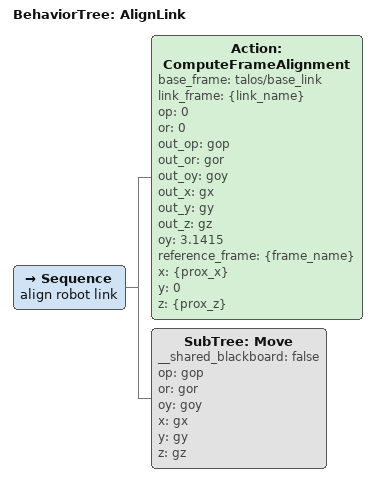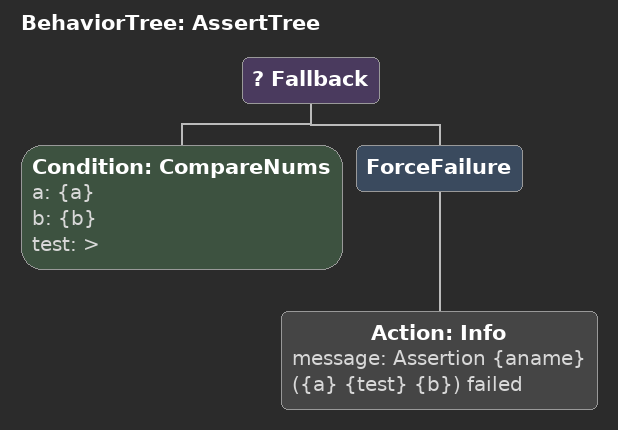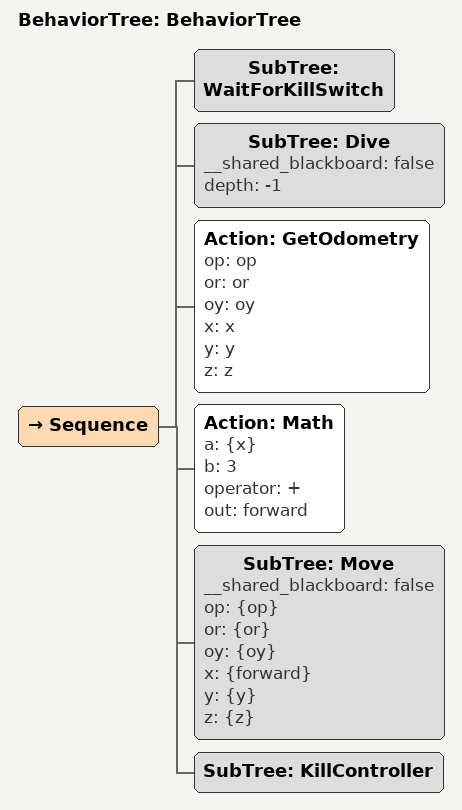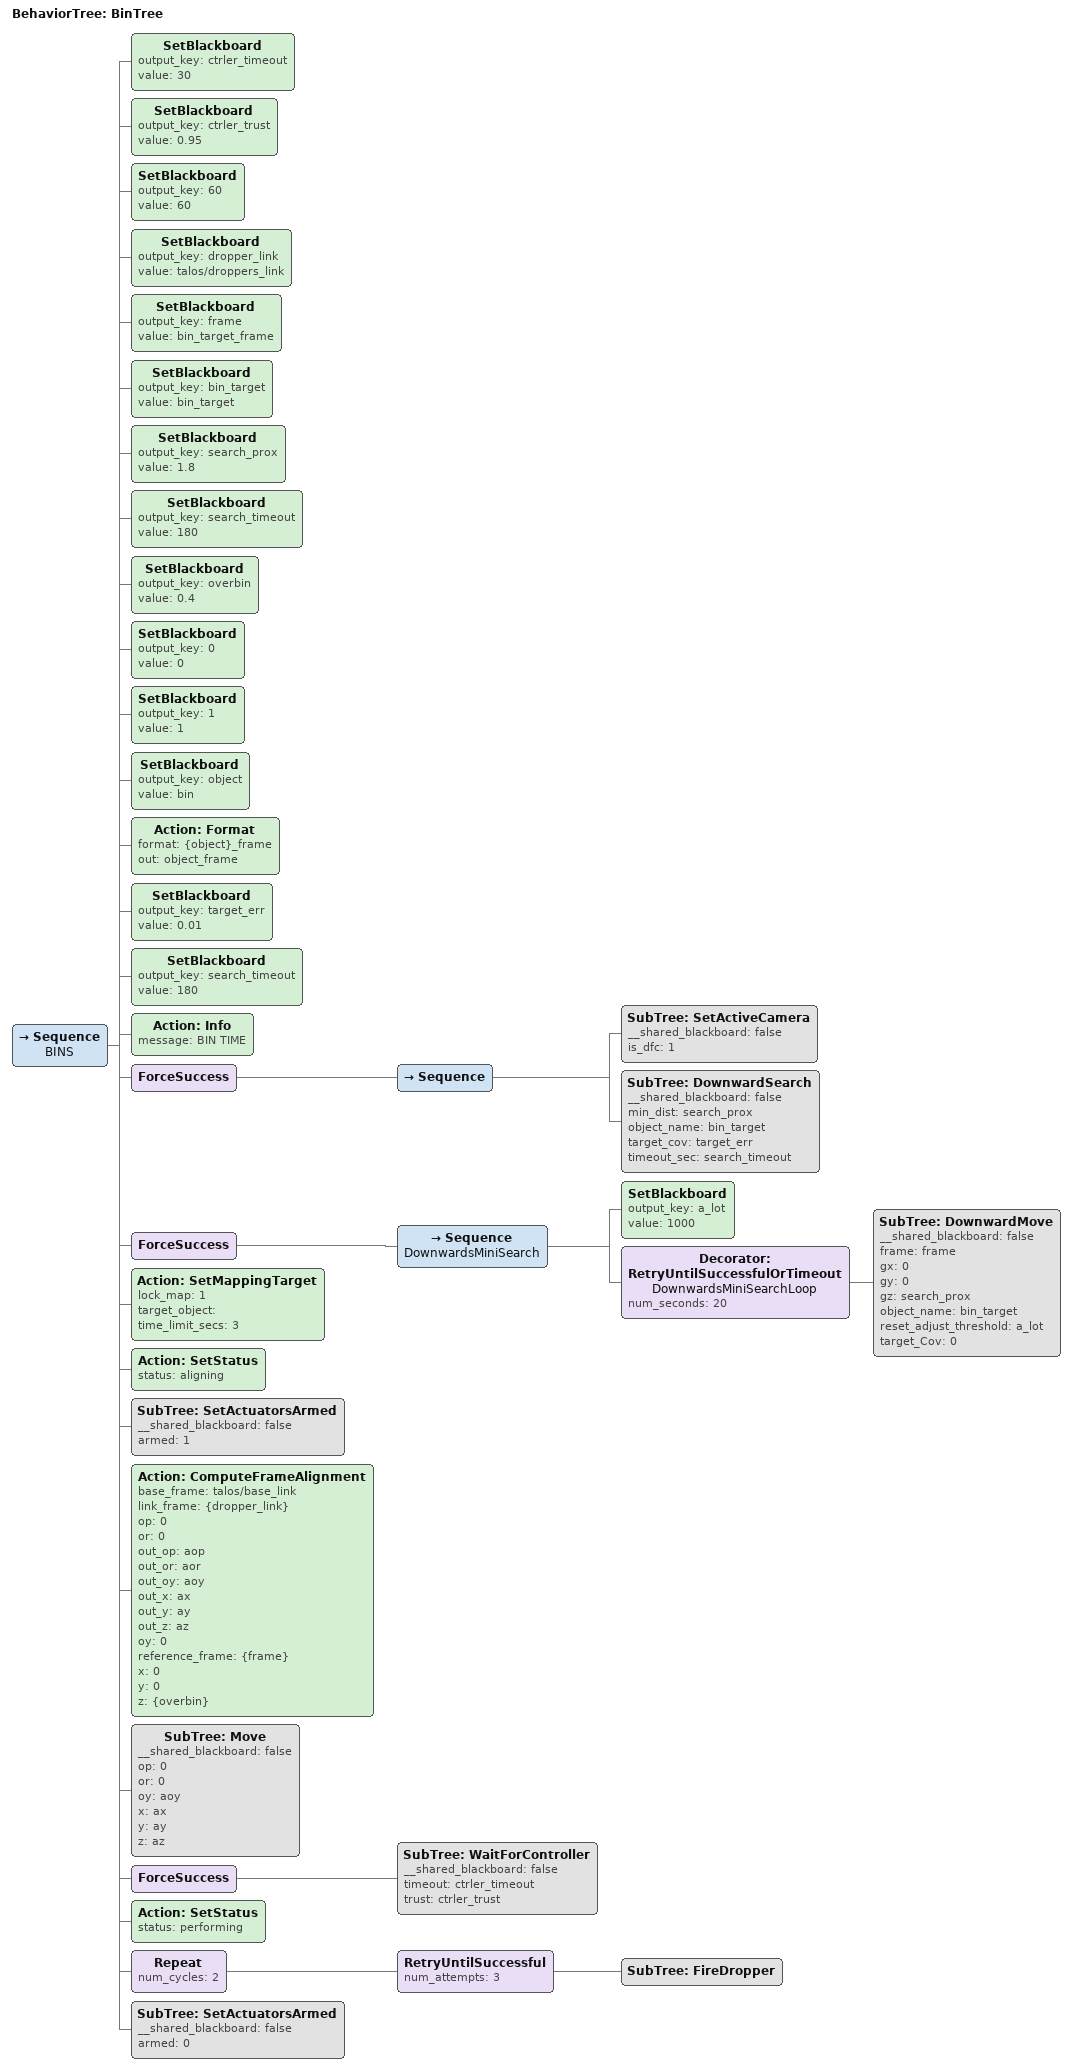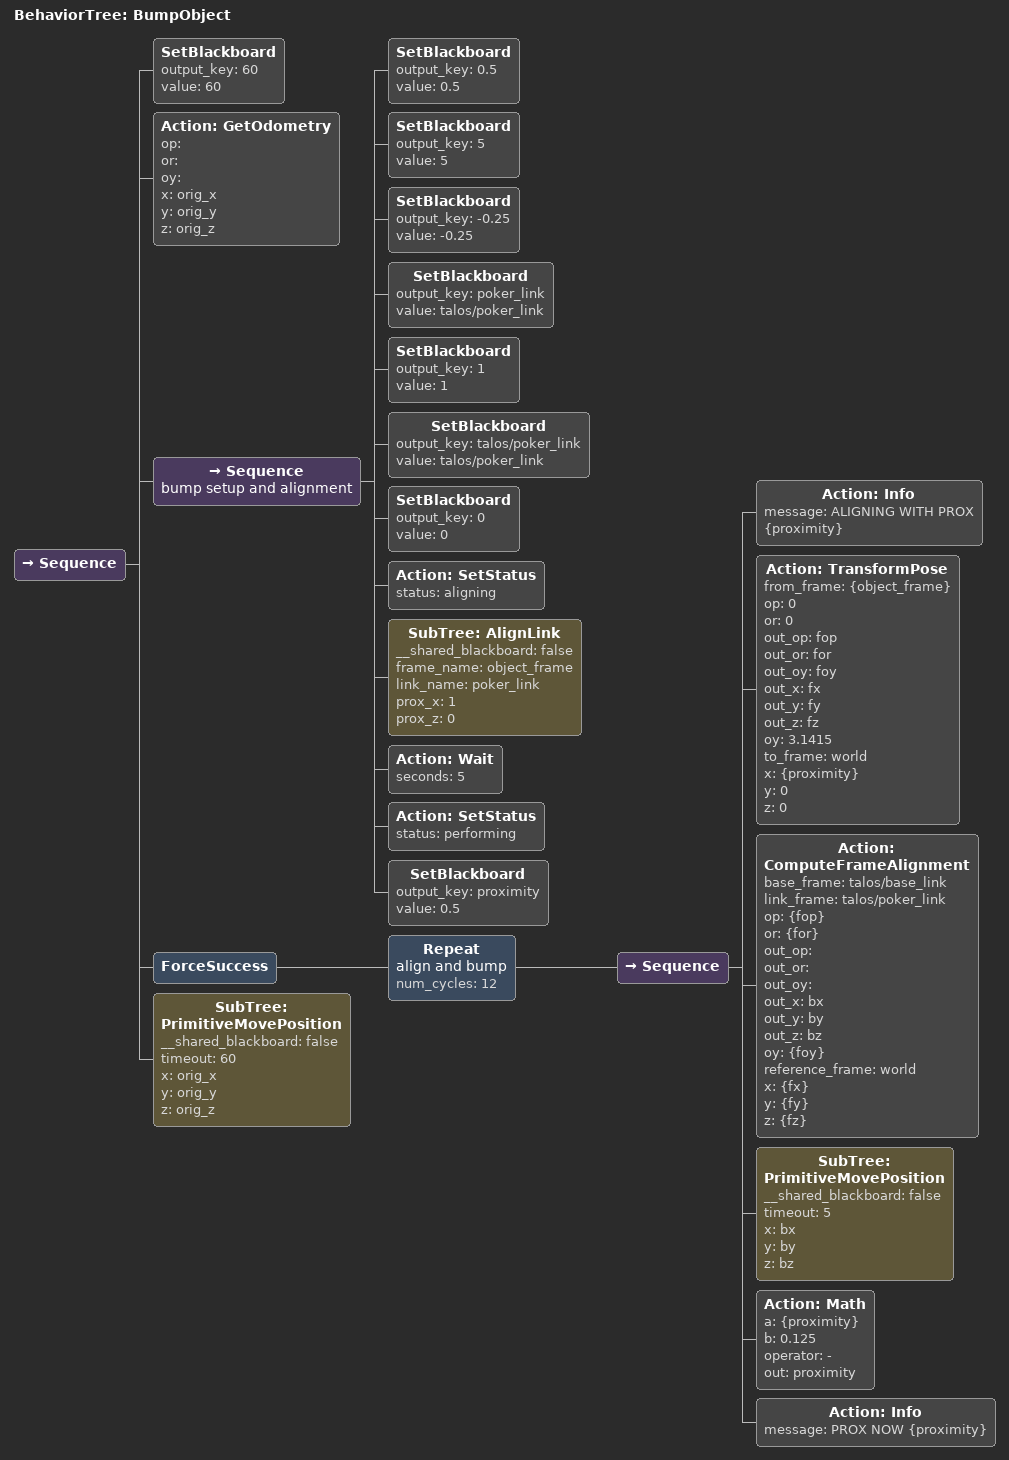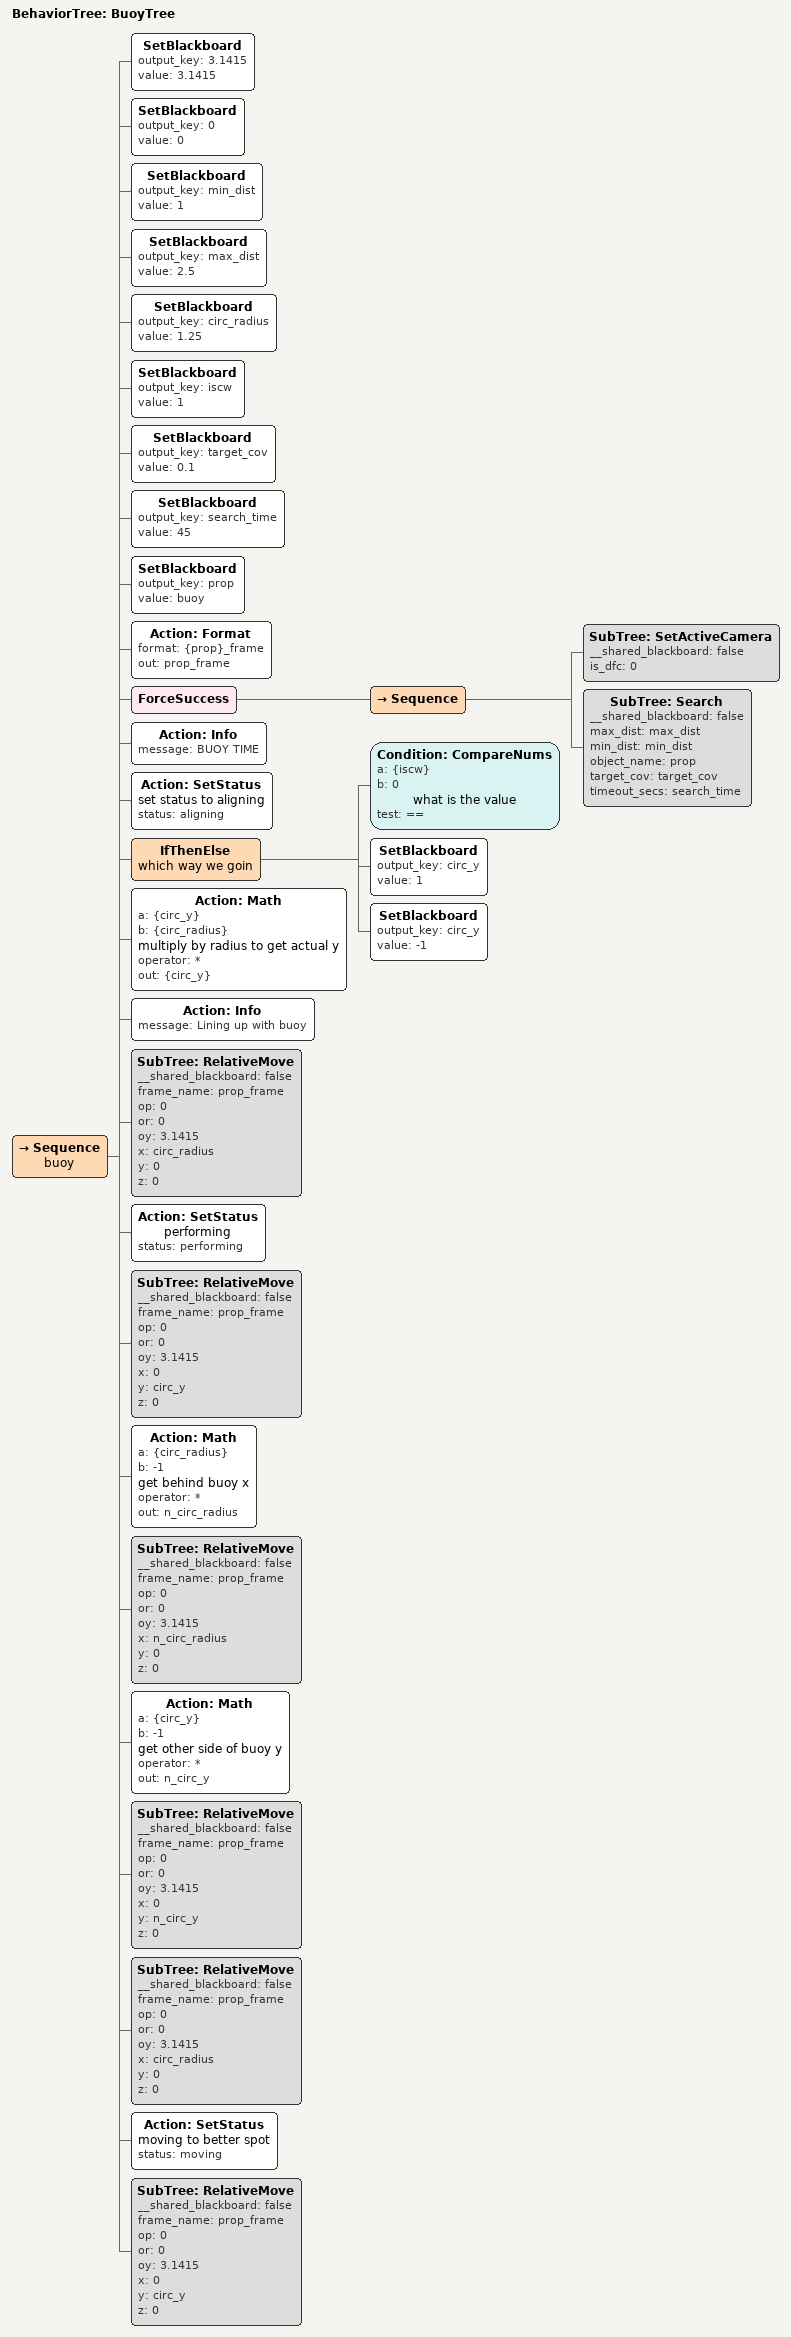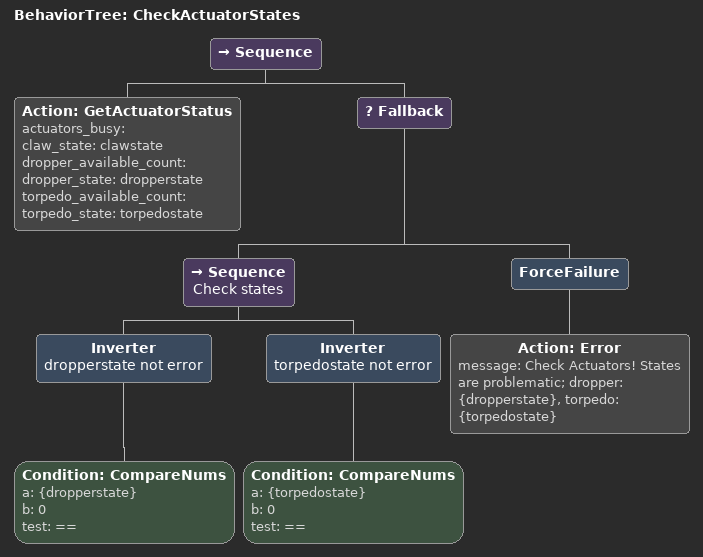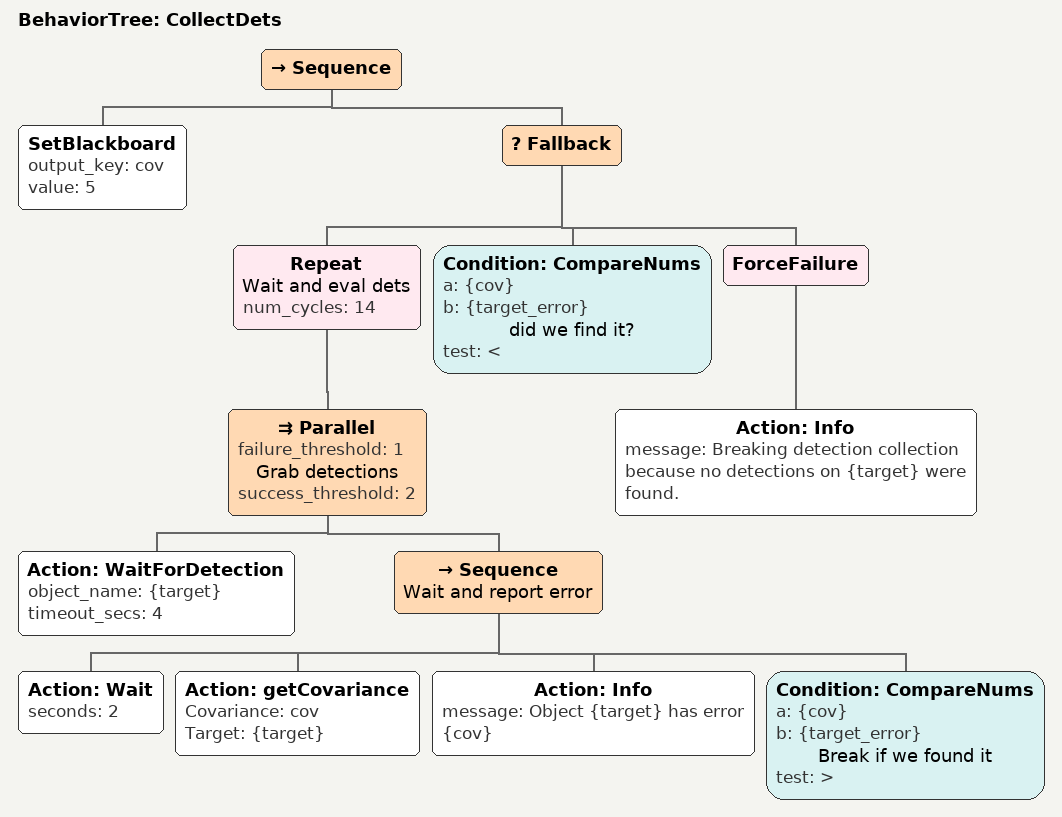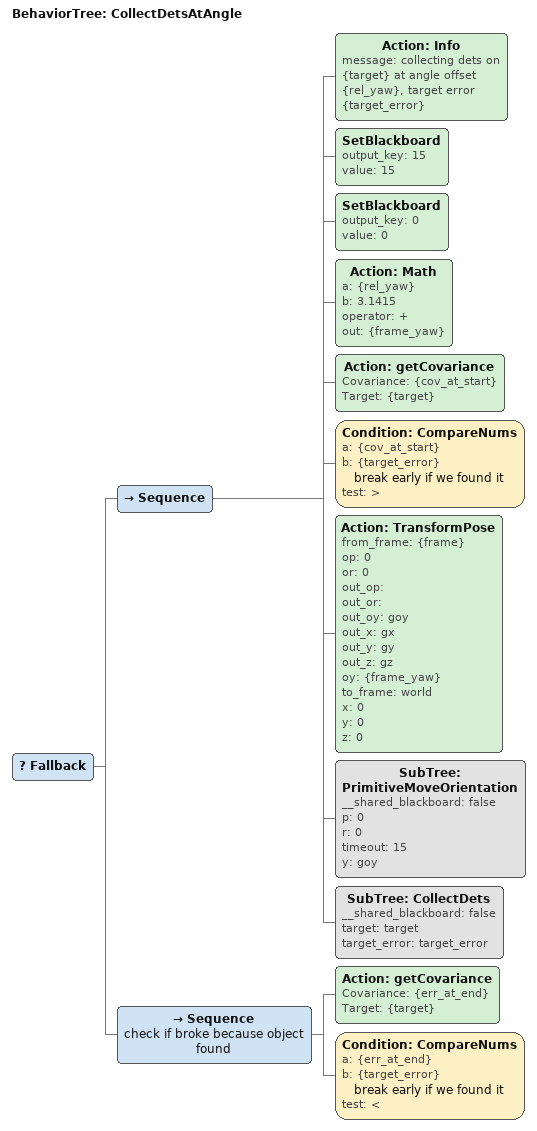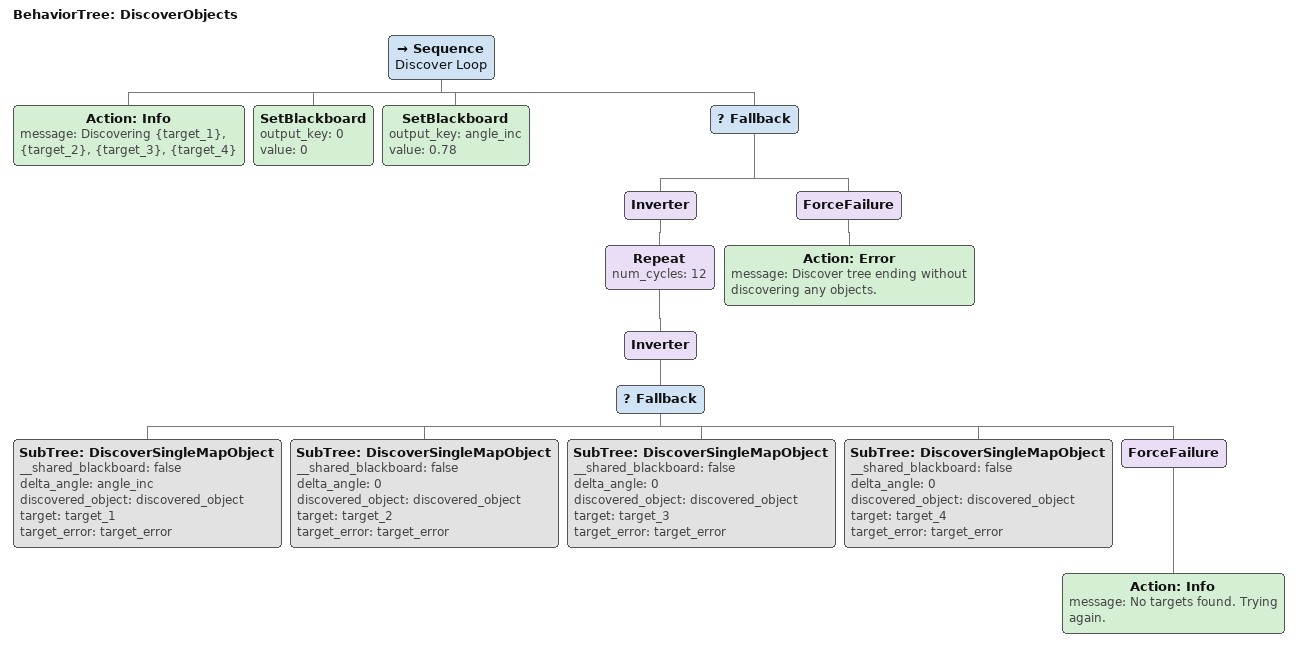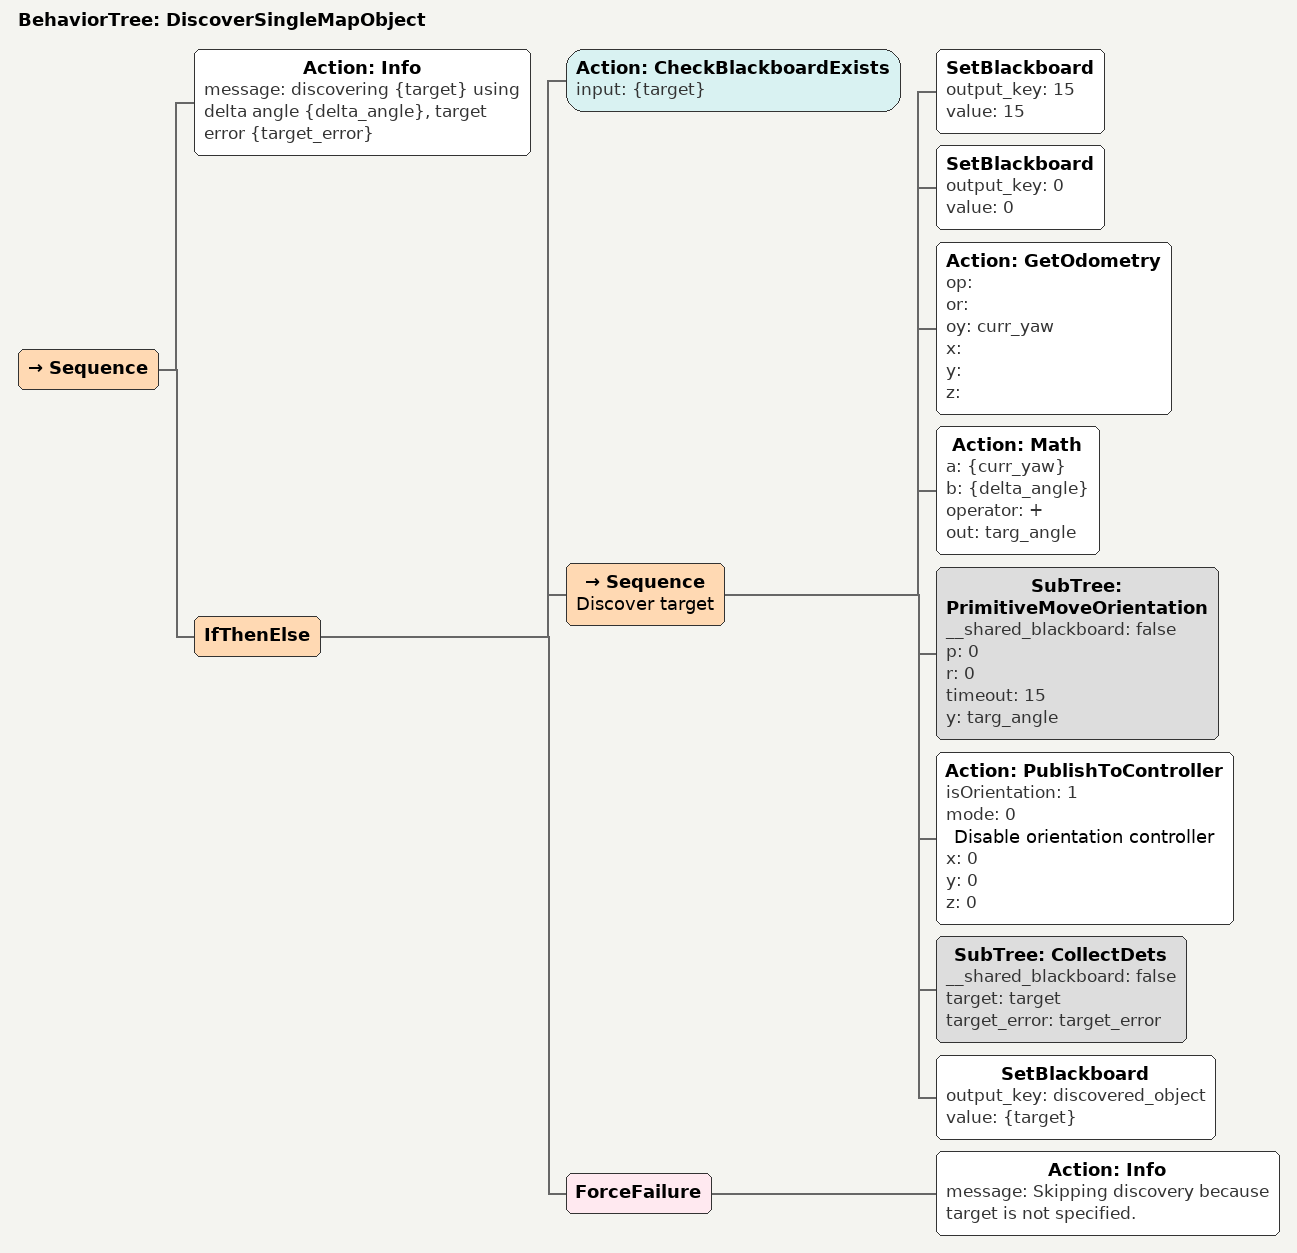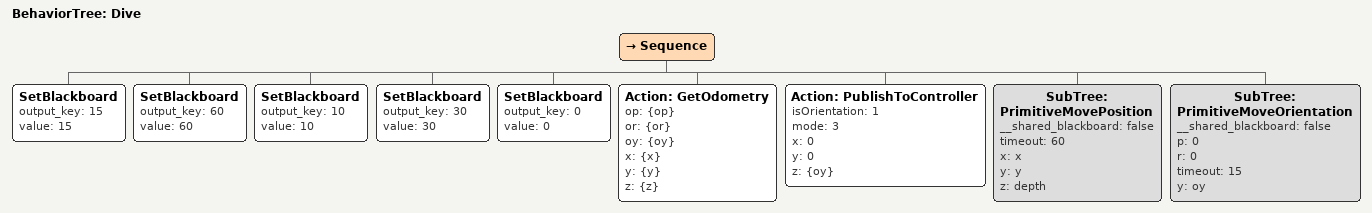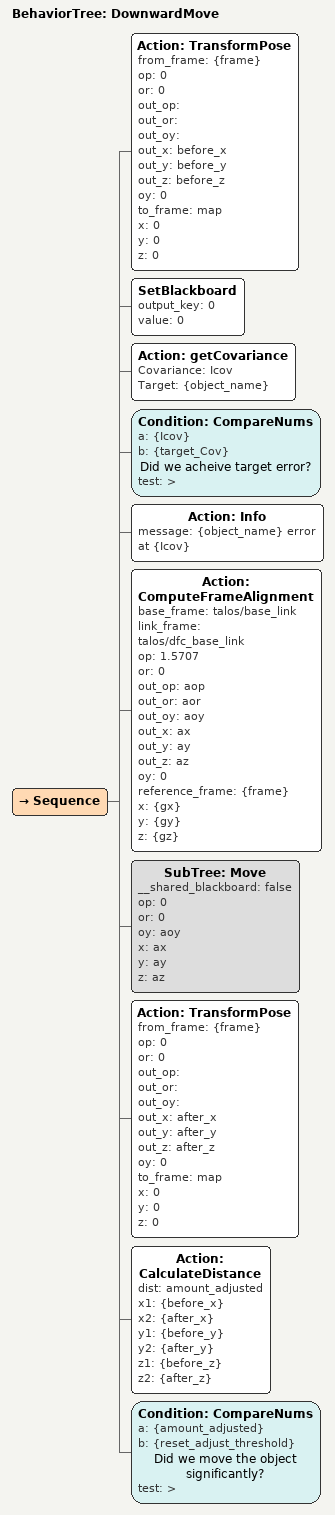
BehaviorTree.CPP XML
<BehaviorTree ID="AlignLink">
    <Sequence name="align robot link">
        <Action ID="ComputeFrameAlignment" base_frame="talos/base_link" link_frame="{link_name}" op="0" or="0" out_op="gop" out_or="gor" out_oy="goy" out_x="gx" out_y="gy" out_z="gz" oy="3.1415" reference_frame="{frame_name}" x="{prox_x}" y="0" z="{prox_z}"/>
        <SubTree ID="Move" __shared_blackboard="false" op="gop" or="gor" oy="goy" x="gx" y="gy" z="gz"/>
    </Sequence>
</BehaviorTree>

<BehaviorTree ID="AssertTree">
    <Fallback>
        <Condition ID="CompareNums" a="{a}" b="{b}" test=">"/>
        <ForceFailure>
            <Action ID="Info" message="Assertion {aname} ({a} {test} {b}) failed"/>
        </ForceFailure>
    </Fallback>
</BehaviorTree>

<BehaviorTree ID="BehaviorTree">
    <Sequence>
        <SubTree ID="WaitForKillSwitch"/>
        <SubTree ID="Dive" __shared_blackboard="false" depth="-1"/>
        <Action ID="GetOdometry" op="op" or="or" oy="oy" x="x" y="y" z="z"/>
        <Action ID="Math" a="{x}" b="3" operator="+" out="forward"/>
        <SubTree ID="Move" __shared_blackboard="false" op="{op}" or="{or}" oy="{oy}" x="{forward}" y="{y}" z="{z}"/>
        <SubTree ID="KillController"/>
    </Sequence>
</BehaviorTree>

<BehaviorTree ID="BinTree">
    <Sequence name="BINS">
        <SetBlackboard output_key="ctrler_timeout" value="30"/>
        <SetBlackboard output_key="ctrler_trust" value="0.95"/>
        <SetBlackboard output_key="60" value="60"/>
        <SetBlackboard output_key="dropper_link" value="talos/droppers_link"/>
        <SetBlackboard output_key="frame" value="bin_target_frame"/>
        <SetBlackboard output_key="bin_target" value="bin_target"/>
        <SetBlackboard output_key="search_prox" value="1.8"/>
        <SetBlackboard output_key="search_timeout" value="180"/>
        <SetBlackboard output_key="overbin" value="0.4"/>
        <SetBlackboard output_key="0" value="0"/>
        <SetBlackboard output_key="1" value="1"/>
        <SetBlackboard output_key="object" value="bin"/>
        <Action ID="Format" format="{object}_frame" out="object_frame"/>
        <SetBlackboard output_key="target_err" value="0.01"/>
        <SetBlackboard output_key="search_timeout" value="180"/>
        <Action ID="Info" message="BIN TIME"/>
        <ForceSuccess>
            <Sequence>
                <SubTree ID="SetActiveCamera" __shared_blackboard="false" is_dfc="1"/>
                <SubTree ID="DownwardSearch" __shared_blackboard="false" min_dist="search_prox" object_name="bin_target" target_cov="target_err" timeout_sec="search_timeout"/>
            </Sequence>
        </ForceSuccess>
        <ForceSuccess>
            <Sequence name="DownwardsMiniSearch">
                <SetBlackboard output_key="a_lot" value="1000"/>
                <Decorator ID="RetryUntilSuccessfulOrTimeout" name="DownwardsMiniSearchLoop" num_seconds="20">
                    <SubTree ID="DownwardMove" __shared_blackboard="false" frame="frame" gx="0" gy="0" gz="search_prox" object_name="bin_target" reset_adjust_threshold="a_lot" target_Cov="0"/>
                </Decorator>
            </Sequence>
        </ForceSuccess>
        <Action ID="SetMappingTarget" lock_map="1" target_object="" time_limit_secs="3"/>
        <Action ID="SetStatus" status="aligning"/>
        <SubTree ID="SetActuatorsArmed" __shared_blackboard="false" armed="1"/>
        <Action ID="ComputeFrameAlignment" base_frame="talos/base_link" link_frame="{dropper_link}" op="0" or="0" out_op="aop" out_or="aor" out_oy="aoy" out_x="ax" out_y="ay" out_z="az" oy="0" reference_frame="{frame}" x="0" y="0" z="{overbin}"/>
        <SubTree ID="Move" __shared_blackboard="false" op="0" or="0" oy="aoy" x="ax" y="ay" z="az"/>
        <ForceSuccess>
            <SubTree ID="WaitForController" __shared_blackboard="false" timeout="ctrler_timeout" trust="ctrler_trust"/>
        </ForceSuccess>
        <Action ID="SetStatus" status="performing"/>
        <Repeat num_cycles="2">
            <RetryUntilSuccessful num_attempts="3">
                <SubTree ID="FireDropper"/>
            </RetryUntilSuccessful>
        </Repeat>
        <SubTree ID="SetActuatorsArmed" __shared_blackboard="false" armed="0"/>
    </Sequence>
</BehaviorTree>

<BehaviorTree ID="BumpObject">
    <Sequence>
        <SetBlackboard output_key="60" value="60"/>
        <Action ID="GetOdometry" op="" or="" oy="" x="orig_x" y="orig_y" z="orig_z"/>
        <Sequence name="bump setup and alignment">
            <SetBlackboard output_key="0.5" value="0.5"/>
            <SetBlackboard output_key="5" value="5"/>
            <SetBlackboard output_key="-0.25" value="-0.25"/>
            <SetBlackboard output_key="poker_link" value="talos/poker_link"/>
            <SetBlackboard output_key="1" value="1"/>
            <SetBlackboard output_key="talos/poker_link" value="talos/poker_link"/>
            <SetBlackboard output_key="0" value="0"/>
            <Action ID="SetStatus" status="aligning"/>
            <SubTree ID="AlignLink" __shared_blackboard="false" frame_name="object_frame" link_name="poker_link" prox_x="1" prox_z="0"/>
            <Action ID="Wait" seconds="5"/>
            <Action ID="SetStatus" status="performing"/>
            <SetBlackboard output_key="proximity" value="0.5"/>
        </Sequence>
        <ForceSuccess>
            <Repeat name="align and bump" num_cycles="12">
                <Sequence>
                    <Action ID="Info" message="ALIGNING WITH PROX {proximity}"/>
                    <Action ID="TransformPose" from_frame="{object_frame}" op="0" or="0" out_op="fop" out_or="for" out_oy="foy" out_x="fx" out_y="fy" out_z="fz" oy="3.1415" to_frame="world" x="{proximity}" y="0" z="0"/>
                    <Action ID="ComputeFrameAlignment" base_frame="talos/base_link" link_frame="talos/poker_link" op="{fop}" or="{for}" out_op="" out_or="" out_oy="" out_x="bx" out_y="by" out_z="bz" oy="{foy}" reference_frame="world" x="{fx}" y="{fy}" z="{fz}"/>
                    <SubTree ID="PrimitiveMovePosition" __shared_blackboard="false" timeout="5" x="bx" y="by" z="bz"/>
                    <Action ID="Math" a="{proximity}" b="0.125" operator="-" out="proximity"/>
                    <Action ID="Info" message="PROX NOW {proximity}"/>
                </Sequence>
            </Repeat>
        </ForceSuccess>
        <SubTree ID="PrimitiveMovePosition" __shared_blackboard="false" timeout="60" x="orig_x" y="orig_y" z="orig_z"/>
    </Sequence>
</BehaviorTree>

<BehaviorTree ID="BuoyTree">
    <Sequence name="buoy">
        <SetBlackboard output_key="3.1415" value="3.1415"/>
        <SetBlackboard output_key="0" value="0"/>
        <SetBlackboard output_key="min_dist" value="1"/>
        <SetBlackboard output_key="max_dist" value="2.5"/>
        <SetBlackboard output_key="circ_radius" value="1.25"/>
        <SetBlackboard output_key="iscw" value="1"/>
        <SetBlackboard output_key="target_cov" value="0.1"/>
        <SetBlackboard output_key="search_time" value="45"/>
        <SetBlackboard output_key="prop" value="buoy"/>
        <Action ID="Format" format="{prop}_frame" out="prop_frame"/>
        <ForceSuccess>
            <Sequence>
                <SubTree ID="SetActiveCamera" __shared_blackboard="false" is_dfc="0"/>
                <SubTree ID="Search" __shared_blackboard="false" max_dist="max_dist" min_dist="min_dist" object_name="prop" target_cov="target_cov" timeout_secs="search_time"/>
            </Sequence>
        </ForceSuccess>
        <Action ID="Info" message="BUOY TIME"/>
        <Action ID="SetStatus" name="set status to aligning" status="aligning"/>
        <IfThenElse name="which way we goin">
            <Condition ID="CompareNums" a="{iscw}" b="0" name="what is the value" test="=="/>
            <SetBlackboard output_key="circ_y" value="1"/>
            <SetBlackboard output_key="circ_y" value="-1"/>
        </IfThenElse>
        <Action ID="Math" a="{circ_y}" b="{circ_radius}" name="multiply by radius to get actual y" operator="*" out="{circ_y}"/>
        <Action ID="Info" message="Lining up with buoy"/>
        <SubTree ID="RelativeMove" __shared_blackboard="false" frame_name="prop_frame" op="0" or="0" oy="3.1415" x="circ_radius" y="0" z="0"/>
        <Action ID="SetStatus" name="performing" status="performing"/>
        <SubTree ID="RelativeMove" __shared_blackboard="false" frame_name="prop_frame" op="0" or="0" oy="3.1415" x="0" y="circ_y" z="0"/>
        <Action ID="Math" a="{circ_radius}" b="-1" name="get behind buoy x" operator="*" out="n_circ_radius"/>
        <SubTree ID="RelativeMove" __shared_blackboard="false" frame_name="prop_frame" op="0" or="0" oy="3.1415" x="n_circ_radius" y="0" z="0"/>
        <Action ID="Math" a="{circ_y}" b="-1" name="get other side of buoy y" operator="*" out="n_circ_y"/>
        <SubTree ID="RelativeMove" __shared_blackboard="false" frame_name="prop_frame" op="0" or="0" oy="3.1415" x="0" y="n_circ_y" z="0"/>
        <SubTree ID="RelativeMove" __shared_blackboard="false" frame_name="prop_frame" op="0" or="0" oy="3.1415" x="circ_radius" y="0" z="0"/>
        <Action ID="SetStatus" name="moving to better spot" status="moving"/>
        <SubTree ID="RelativeMove" __shared_blackboard="false" frame_name="prop_frame" op="0" or="0" oy="3.1415" x="0" y="circ_y" z="0"/>
    </Sequence>
</BehaviorTree>

<BehaviorTree ID="CheckActuatorStates">
    <Sequence>
        <Action ID="GetActuatorStatus" actuators_busy="" claw_state="clawstate" dropper_available_count="" dropper_state="dropperstate" torpedo_available_count="" torpedo_state="torpedostate"/>
        <Fallback>
            <Sequence name="Check states">
                <Inverter name="dropperstate not error">
                    <Condition ID="CompareNums" a="{dropperstate}" b="0" test="=="/>
                </Inverter>
                <Inverter name="torpedostate not error">
                    <Condition ID="CompareNums" a="{torpedostate}" b="0" test="=="/>
                </Inverter>
            </Sequence>
            <ForceFailure>
                <Action ID="Error" message="Check Actuators! States are problematic; dropper: {dropperstate}, torpedo: {torpedostate}"/>
            </ForceFailure>
        </Fallback>
    </Sequence>
</BehaviorTree>

<BehaviorTree ID="CollectDets">
    <Sequence>
        <SetBlackboard output_key="cov" value="5"/>
        <Fallback>
            <Repeat name="Wait and eval dets" num_cycles="14">
                <Parallel failure_threshold="1" name="Grab detections" success_threshold="2">
                    <Action ID="WaitForDetection" object_name="{target}" timeout_secs="4"/>
                    <Sequence name="Wait and report error">
                        <Action ID="Wait" seconds="2"/>
                        <Action Covariance="cov" ID="getCovariance" Target="{target}"/>
                        <Action ID="Info" message="Object {target} has error  {cov}"/>
                        <Condition ID="CompareNums" a="{cov}" b="{target_error}" name="Break if we found it" test=">"/>
                    </Sequence>
                </Parallel>
            </Repeat>
            <Condition ID="CompareNums" a="{cov}" b="{target_error}" name="did we find it?" test="&lt;"/>
            <ForceFailure>
                <Action ID="Info" message="Breaking detection collection because no detections on {target} were found."/>
            </ForceFailure>
        </Fallback>
    </Sequence>
</BehaviorTree>

<BehaviorTree ID="CollectDetsAtAngle">
    <Fallback>
        <Sequence>
            <Action ID="Info" message="collecting dets on {target} at angle offset {rel_yaw}, target error {target_error}"/>
            <SetBlackboard output_key="15" value="15"/>
            <SetBlackboard output_key="0" value="0"/>
            <Action ID="Math" a="{rel_yaw}" b="3.1415" operator="+" out="{frame_yaw}"/>
            <Action Covariance="{cov_at_start}" ID="getCovariance" Target="{target}"/>
            <Condition ID="CompareNums" a="{cov_at_start}" b="{target_error}" name="break early if we found it" test=">"/>
            <Action ID="TransformPose" from_frame="{frame}" op="0" or="0" out_op="" out_or="" out_oy="goy" out_x="gx" out_y="gy" out_z="gz" oy="{frame_yaw}" to_frame="world" x="0" y="0" z="0"/>
            <SubTree ID="PrimitiveMoveOrientation" __shared_blackboard="false" p="0" r="0" timeout="15" y="goy"/>
            <SubTree ID="CollectDets" __shared_blackboard="false" target="target" target_error="target_error"/>
        </Sequence>
        <Sequence name="check if broke because object found">
            <Action Covariance="{err_at_end}" ID="getCovariance" Target="{target}"/>
            <Condition ID="CompareNums" a="{err_at_end}" b="{target_error}" name="break early if we found it" test="&lt;"/>
        </Sequence>
    </Fallback>
</BehaviorTree>

<BehaviorTree ID="DiscoverObjects">
    <Sequence name="Discover Loop">
        <Action ID="Info" message="Discovering {target_1}, {target_2}, {target_3}, {target_4}"/>
        <SetBlackboard output_key="0" value="0"/>
        <SetBlackboard output_key="angle_inc" value="0.78"/>
        <Fallback>
            <Inverter>
                <Repeat num_cycles="12">
                    <Inverter>
                        <Fallback>
                            <SubTree ID="DiscoverSingleMapObject" __shared_blackboard="false" delta_angle="angle_inc" discovered_object="discovered_object" target="target_1" target_error="target_error"/>
                            <SubTree ID="DiscoverSingleMapObject" __shared_blackboard="false" delta_angle="0" discovered_object="discovered_object" target="target_2" target_error="target_error"/>
                            <SubTree ID="DiscoverSingleMapObject" __shared_blackboard="false" delta_angle="0" discovered_object="discovered_object" target="target_3" target_error="target_error"/>
                            <SubTree ID="DiscoverSingleMapObject" __shared_blackboard="false" delta_angle="0" discovered_object="discovered_object" target="target_4" target_error="target_error"/>
                            <ForceFailure>
                                <Action ID="Info" message="No targets found. Trying again."/>
                            </ForceFailure>
                        </Fallback>
                    </Inverter>
                </Repeat>
            </Inverter>
            <ForceFailure>
                <Action ID="Error" message="Discover tree ending without discovering any objects."/>
            </ForceFailure>
        </Fallback>
    </Sequence>
</BehaviorTree>

<BehaviorTree ID="DiscoverSingleMapObject">
    <Sequence>
        <Action ID="Info" message="discovering {target} using delta angle {delta_angle}, target error {target_error}"/>
        <IfThenElse>
            <Action ID="CheckBlackboardExists" input="{target}"/>
            <Sequence name="Discover target">
                <SetBlackboard output_key="15" value="15"/>
                <SetBlackboard output_key="0" value="0"/>
                <Action ID="GetOdometry" op="" or="" oy="curr_yaw" x="" y="" z=""/>
                <Action ID="Math" a="{curr_yaw}" b="{delta_angle}" operator="+" out="targ_angle"/>
                <SubTree ID="PrimitiveMoveOrientation" __shared_blackboard="false" p="0" r="0" timeout="15" y="targ_angle"/>
                <Action ID="PublishToController" isOrientation="1" mode="0" name="Disable orientation controller" x="0" y="0" z="0"/>
                <SubTree ID="CollectDets" __shared_blackboard="false" target="target" target_error="target_error"/>
                <SetBlackboard output_key="discovered_object" value="{target}"/>
            </Sequence>
            <ForceFailure>
                <Action ID="Info" message="Skipping discovery because target is not specified."/>
            </ForceFailure>
        </IfThenElse>
    </Sequence>
</BehaviorTree>

<BehaviorTree ID="Dive">
    <Sequence>
        <SetBlackboard output_key="15" value="15"/>
        <SetBlackboard output_key="60" value="60"/>
        <SetBlackboard output_key="10" value="10"/>
        <SetBlackboard output_key="30" value="30"/>
        <SetBlackboard output_key="0" value="0"/>
        <Action ID="GetOdometry" op="{op}" or="{or}" oy="{oy}" x="{x}" y="{y}" z="{z}"/>
        <Action ID="PublishToController" isOrientation="1" mode="3" x="0" y="0" z="{oy}"/>
        <SubTree ID="PrimitiveMovePosition" __shared_blackboard="false" timeout="60" x="x" y="y" z="depth"/>
        <SubTree ID="PrimitiveMoveOrientation" __shared_blackboard="false" p="0" r="0" timeout="15" y="oy"/>
    </Sequence>
</BehaviorTree>

<BehaviorTree ID="DownwardMove">
    <Sequence>
        <Action ID="TransformPose" from_frame="{frame}" op="0" or="0" out_op="" out_or="" out_oy="" out_x="before_x" out_y="before_y" out_z="before_z" oy="0" to_frame="map" x="0" y="0" z="0"/>
        <SetBlackboard output_key="0" value="0"/>
        <Action Covariance="Icov" ID="getCovariance" Target="{object_name}"/>
        <Condition ID="CompareNums" a="{Icov}" b="{target_Cov}" name="Did we acheive target error?" test=">"/>
        <Action ID="Info" message="{object_name} error at {Icov}"/>
        <Action ID="ComputeFrameAlignment" base_frame="talos/base_link" link_frame="talos/dfc_base_link" op="1.5707" or="0" out_op="aop" out_or="aor" out_oy="aoy" out_x="ax" out_y="ay" out_z="az" oy="0" reference_frame="{frame}" x="{gx}" y="{gy}" z="{gz}"/>
        <SubTree ID="Move" __shared_blackboard="false" op="0" or="0" oy="aoy" x="ax" y="ay" z="az"/>
        <Action ID="TransformPose" from_frame="{frame}" op="0" or="0" out_op="" out_or="" out_oy="" out_x="after_x" out_y="after_y" out_z="after_z" oy="0" to_frame="map" x="0" y="0" z="0"/>
        <Action ID="CalculateDistance" dist="amount_adjusted" x1="{before_x}" x2="{after_x}" y1="{before_y}" y2="{after_y}" z1="{before_z}" z2="{after_z}"/>
        <Condition ID="CompareNums" a="{amount_adjusted}" b="{reset_adjust_threshold}" name="Did we move the object significantly?" test=">"/>
    </Sequence>
</BehaviorTree>
